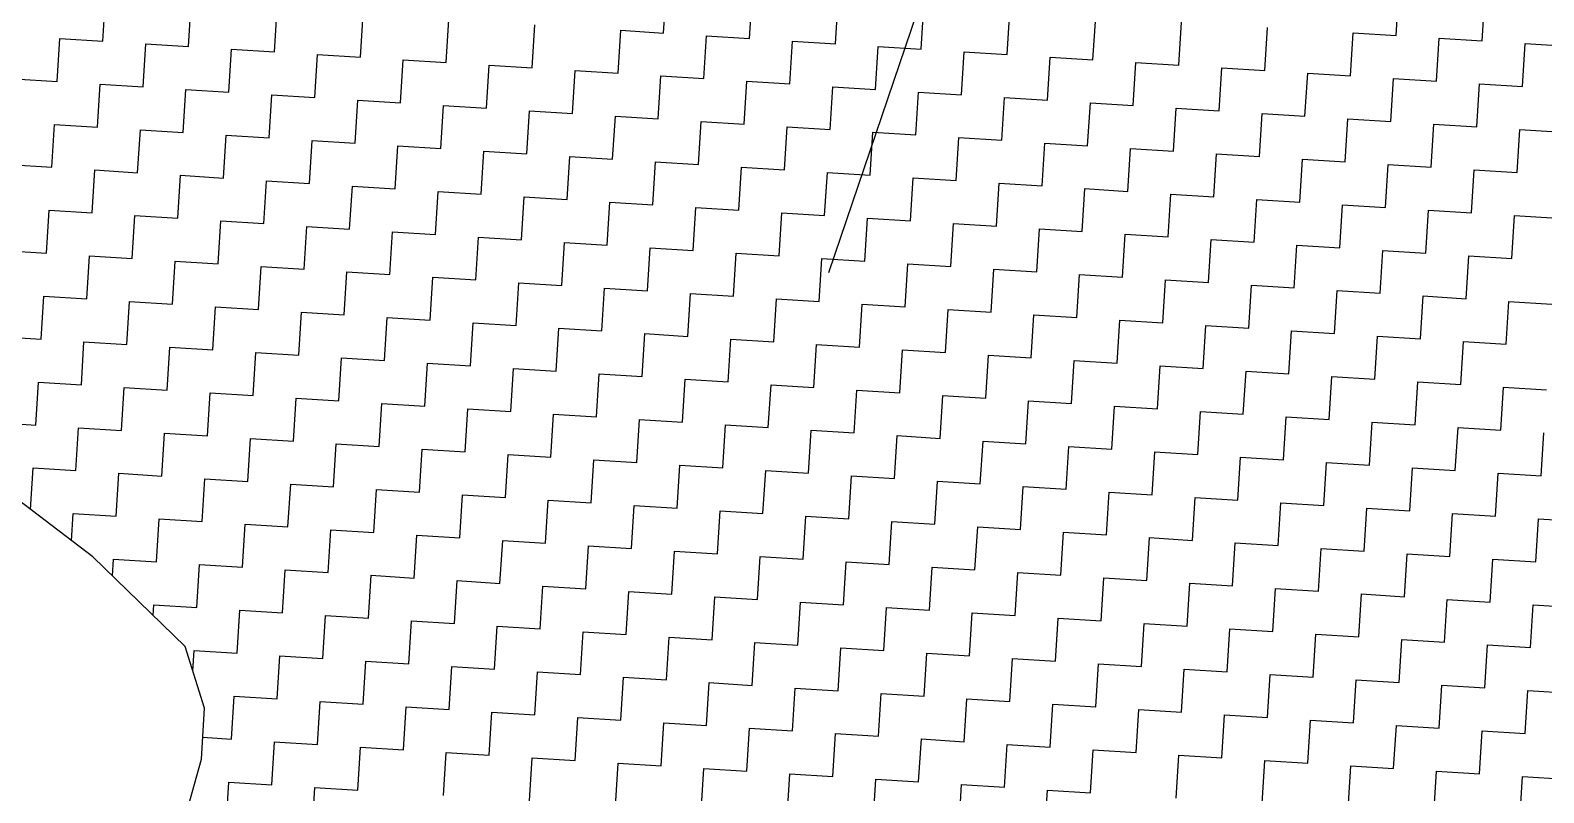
# Model space of a CAD drawing. Header units: metres. Extents: x 278801 to 279668, y 2074665 to 2075564.
# Drawn here: x 279574.91 to 279615.87, y 2075112.54 to 2075133.16 of the extents above; entities that cross this region are included whole.
import ezdxf

# ---------------------------------------------------------------- set-up
doc = ezdxf.new("R2010")
doc.units = ezdxf.units.M
doc.layers.add('POLY_HATCH', color=12, linetype='Continuous')

msp = doc.modelspace()

# ---------------------------------------------------------------- linework, layer by layer
msp.add_lwpolyline([(279610.742, 2075168.47), (279596.516, 2075126.604)])
at = {"layer": 'POLY_HATCH', "linetype": 'Continuous'}
for p, q in [((279576.875, 2075132.87), (279576.947, 2075134.032)), ((279579.199, 2075132.725), (279579.271, 2075133.887)), ((279592.053, 2075133.089), (279592.125, 2075134.251)), ((279594.376, 2075132.944), (279594.449, 2075134.106)), ((279596.7, 2075132.799), (279596.773, 2075133.961)), ((279611.878, 2075133.019), (279611.951, 2075134.181)), ((279614.202, 2075132.874), (279614.275, 2075134.036)), ((279581.522, 2075132.58), (279581.595, 2075133.742)), ((279583.846, 2075132.435), (279583.919, 2075133.597)), ((279599.024, 2075132.654), (279599.097, 2075133.816)), ((279601.348, 2075132.509), (279601.421, 2075133.671)), ((279603.672, 2075132.364), (279603.745, 2075133.526)), ((279586.17, 2075132.29), (279586.243, 2075133.452)), ((279588.494, 2075132.145), (279588.567, 2075133.307)), ((279590.818, 2075132), (279590.891, 2075133.162)), ((279590.891, 2075133.162), (279592.053, 2075133.089)), ((279605.996, 2075132.22), (279606.069, 2075133.381)), ((279608.32, 2075132.075), (279608.392, 2075133.237)), ((279610.644, 2075131.93), (279610.716, 2075133.092)), ((279610.716, 2075133.092), (279611.878, 2075133.019)), ((279575.64, 2075131.78), (279575.713, 2075132.942)), ((279575.713, 2075132.942), (279576.875, 2075132.87)), ((279577.964, 2075131.635), (279578.037, 2075132.797)), ((279578.037, 2075132.797), (279579.199, 2075132.725)), ((279593.142, 2075131.855), (279593.215, 2075133.017)), ((279593.215, 2075133.017), (279594.376, 2075132.944)), ((279595.466, 2075131.71), (279595.538, 2075132.872)), ((279595.538, 2075132.872), (279596.7, 2075132.799)), ((279597.79, 2075131.565), (279597.862, 2075132.727)), ((279597.862, 2075132.727), (279599.024, 2075132.654)), ((279612.968, 2075131.785), (279613.04, 2075132.947)), ((279613.04, 2075132.947), (279614.202, 2075132.874)), ((279615.292, 2075131.64), (279615.364, 2075132.802)), ((279615.364, 2075132.802), (279616.526, 2075132.729)), ((279580.288, 2075131.49), (279580.36, 2075132.652)), ((279580.36, 2075132.652), (279581.522, 2075132.58)), ((279582.612, 2075131.345), (279582.684, 2075132.507)), ((279582.684, 2075132.507), (279583.846, 2075132.435)), ((279584.936, 2075131.2), (279585.008, 2075132.362)), ((279585.008, 2075132.362), (279586.17, 2075132.29)), ((279600.114, 2075131.42), (279600.186, 2075132.582)), ((279600.186, 2075132.582), (279601.348, 2075132.509)), ((279602.438, 2075131.275), (279602.51, 2075132.437)), ((279602.51, 2075132.437), (279603.672, 2075132.364)), ((279604.762, 2075131.13), (279604.834, 2075132.292)), ((279604.834, 2075132.292), (279605.996, 2075132.22)), ((279574.478, 2075131.853), (279575.64, 2075131.78)), ((279587.26, 2075131.055), (279587.332, 2075132.217)), ((279587.332, 2075132.217), (279588.494, 2075132.145)), ((279589.584, 2075130.91), (279589.656, 2075132.072)), ((279589.656, 2075132.072), (279590.818, 2075132)), ((279591.908, 2075130.765), (279591.98, 2075131.927)), ((279591.98, 2075131.927), (279593.142, 2075131.855)), ((279607.086, 2075130.985), (279607.158, 2075132.147)), ((279607.158, 2075132.147), (279608.32, 2075132.075)), ((279609.409, 2075130.84), (279609.482, 2075132.002)), ((279609.482, 2075132.002), (279610.644, 2075131.93)), ((279611.733, 2075130.695), (279611.806, 2075131.857)), ((279611.806, 2075131.857), (279612.968, 2075131.785)), ((279576.73, 2075130.546), (279576.802, 2075131.708)), ((279576.802, 2075131.708), (279577.964, 2075131.635)), ((279579.054, 2075130.401), (279579.126, 2075131.563)), ((279579.126, 2075131.563), (279580.288, 2075131.49)), ((279594.232, 2075130.62), (279594.304, 2075131.782)), ((279594.304, 2075131.782), (279595.466, 2075131.71)), ((279596.555, 2075130.475), (279596.628, 2075131.637)), ((279596.628, 2075131.637), (279597.79, 2075131.565)), ((279598.879, 2075130.331), (279598.952, 2075131.492)), ((279598.952, 2075131.492), (279600.114, 2075131.42)), ((279614.057, 2075130.55), (279614.13, 2075131.712)), ((279614.13, 2075131.712), (279615.292, 2075131.64)), ((279581.377, 2075130.256), (279581.45, 2075131.418)), ((279581.45, 2075131.418), (279582.612, 2075131.345)), ((279583.701, 2075130.111), (279583.774, 2075131.273)), ((279583.774, 2075131.273), (279584.936, 2075131.2)), ((279586.025, 2075129.966), (279586.098, 2075131.128)), ((279586.098, 2075131.128), (279587.26, 2075131.055)), ((279601.203, 2075130.186), (279601.276, 2075131.348)), ((279601.276, 2075131.348), (279602.438, 2075131.275)), ((279603.527, 2075130.041), (279603.6, 2075131.203)), ((279603.6, 2075131.203), (279604.762, 2075131.13)), ((279605.851, 2075129.896), (279605.924, 2075131.058)), ((279605.924, 2075131.058), (279607.086, 2075130.985)), ((279575.495, 2075129.456), (279575.568, 2075130.618)), ((279575.568, 2075130.618), (279576.73, 2075130.546)), ((279588.349, 2075129.821), (279588.422, 2075130.983)), ((279588.422, 2075130.983), (279589.584, 2075130.91)), ((279590.673, 2075129.676), (279590.746, 2075130.838)), ((279590.746, 2075130.838), (279591.908, 2075130.765)), ((279592.997, 2075129.531), (279593.07, 2075130.693)), ((279593.07, 2075130.693), (279594.232, 2075130.62)), ((279608.175, 2075129.751), (279608.248, 2075130.913)), ((279608.248, 2075130.913), (279609.409, 2075130.84)), ((279610.499, 2075129.606), (279610.571, 2075130.768)), ((279610.571, 2075130.768), (279611.733, 2075130.695)), ((279612.823, 2075129.461), (279612.895, 2075130.623)), ((279612.895, 2075130.623), (279614.057, 2075130.55)), ((279577.819, 2075129.311), (279577.892, 2075130.473)), ((279577.892, 2075130.473), (279579.054, 2075130.401)), ((279580.143, 2075129.166), (279580.216, 2075130.328)), ((279580.216, 2075130.328), (279581.377, 2075130.256)), ((279595.321, 2075129.386), (279595.393, 2075130.548)), ((279595.393, 2075130.548), (279596.555, 2075130.475)), ((279597.645, 2075129.241), (279597.717, 2075130.403)), ((279597.717, 2075130.403), (279598.879, 2075130.331)), ((279599.969, 2075129.096), (279600.041, 2075130.258)), ((279600.041, 2075130.258), (279601.203, 2075130.186)), ((279615.147, 2075129.316), (279615.219, 2075130.478)), ((279615.219, 2075130.478), (279616.381, 2075130.405)), ((279582.467, 2075129.021), (279582.539, 2075130.183)), ((279582.539, 2075130.183), (279583.701, 2075130.111)), ((279584.791, 2075128.876), (279584.863, 2075130.038)), ((279584.863, 2075130.038), (279586.025, 2075129.966)), ((279587.115, 2075128.731), (279587.187, 2075129.893)), ((279587.187, 2075129.893), (279588.349, 2075129.821)), ((279602.293, 2075128.951), (279602.365, 2075130.113)), ((279602.365, 2075130.113), (279603.527, 2075130.041)), ((279604.617, 2075128.806), (279604.689, 2075129.968)), ((279604.689, 2075129.968), (279605.851, 2075129.896)), ((279606.941, 2075128.661), (279607.013, 2075129.823)), ((279607.013, 2075129.823), (279608.175, 2075129.751)), ((279574.333, 2075129.529), (279575.495, 2075129.456)), ((279576.585, 2075128.222), (279576.657, 2075129.384)), ((279576.657, 2075129.384), (279577.819, 2075129.311)), ((279589.439, 2075128.586), (279589.511, 2075129.748)), ((279589.511, 2075129.748), (279590.673, 2075129.676)), ((279591.763, 2075128.441), (279591.835, 2075129.603)), ((279591.835, 2075129.603), (279592.997, 2075129.531)), ((279594.087, 2075128.297), (279594.159, 2075129.458)), ((279594.159, 2075129.458), (279595.321, 2075129.386)), ((279609.265, 2075128.516), (279609.337, 2075129.678)), ((279609.337, 2075129.678), (279610.499, 2075129.606)), ((279611.588, 2075128.371), (279611.661, 2075129.533)), ((279611.661, 2075129.533), (279612.823, 2075129.461)), ((279613.912, 2075128.226), (279613.985, 2075129.388)), ((279613.985, 2075129.388), (279615.147, 2075129.316)), ((279578.909, 2075128.077), (279578.981, 2075129.239)), ((279578.981, 2075129.239), (279580.143, 2075129.166)), ((279581.233, 2075127.932), (279581.305, 2075129.094)), ((279581.305, 2075129.094), (279582.467, 2075129.021)), ((279596.41, 2075128.152), (279596.483, 2075129.314)), ((279596.483, 2075129.314), (279597.645, 2075129.241)), ((279598.734, 2075128.007), (279598.807, 2075129.169)), ((279598.807, 2075129.169), (279599.969, 2075129.096)), ((279601.058, 2075127.862), (279601.131, 2075129.024)), ((279601.131, 2075129.024), (279602.293, 2075128.951)), ((279583.556, 2075127.787), (279583.629, 2075128.949)), ((279583.629, 2075128.949), (279584.791, 2075128.876)), ((279585.88, 2075127.642), (279585.953, 2075128.804)), ((279585.953, 2075128.804), (279587.115, 2075128.731)), ((279588.204, 2075127.497), (279588.277, 2075128.659)), ((279588.277, 2075128.659), (279589.439, 2075128.586)), ((279603.382, 2075127.717), (279603.455, 2075128.879)), ((279603.455, 2075128.879), (279604.617, 2075128.806)), ((279605.706, 2075127.572), (279605.779, 2075128.734)), ((279605.779, 2075128.734), (279606.941, 2075128.661)), ((279608.03, 2075127.427), (279608.103, 2075128.589)), ((279608.103, 2075128.589), (279609.265, 2075128.516)), ((279575.35, 2075127.132), (279575.423, 2075128.294)), ((279575.423, 2075128.294), (279576.585, 2075128.222)), ((279590.528, 2075127.352), (279590.601, 2075128.514)), ((279590.601, 2075128.514), (279591.763, 2075128.441)), ((279592.852, 2075127.207), (279592.925, 2075128.369)), ((279592.925, 2075128.369), (279594.087, 2075128.297)), ((279595.176, 2075127.062), (279595.249, 2075128.224)), ((279595.249, 2075128.224), (279596.41, 2075128.152)), ((279610.354, 2075127.282), (279610.426, 2075128.444)), ((279610.426, 2075128.444), (279611.588, 2075128.371)), ((279612.678, 2075127.137), (279612.75, 2075128.299)), ((279612.75, 2075128.299), (279613.912, 2075128.226)), ((279615.002, 2075126.992), (279615.074, 2075128.154)), ((279615.074, 2075128.154), (279616.236, 2075128.081)), ((279577.674, 2075126.987), (279577.747, 2075128.149)), ((279577.747, 2075128.149), (279578.909, 2075128.077)), ((279579.998, 2075126.842), (279580.071, 2075128.004)), ((279580.071, 2075128.004), (279581.233, 2075127.932)), ((279582.322, 2075126.697), (279582.394, 2075127.859)), ((279582.394, 2075127.859), (279583.556, 2075127.787)), ((279597.5, 2075126.917), (279597.572, 2075128.079)), ((279597.572, 2075128.079), (279598.734, 2075128.007)), ((279599.824, 2075126.772), (279599.896, 2075127.934)), ((279599.896, 2075127.934), (279601.058, 2075127.862)), ((279602.148, 2075126.627), (279602.22, 2075127.789)), ((279602.22, 2075127.789), (279603.382, 2075127.717)), ((279584.646, 2075126.552), (279584.718, 2075127.714)), ((279584.718, 2075127.714), (279585.88, 2075127.642)), ((279586.97, 2075126.408), (279587.042, 2075127.569)), ((279587.042, 2075127.569), (279588.204, 2075127.497)), ((279589.294, 2075126.263), (279589.366, 2075127.425)), ((279589.366, 2075127.425), (279590.528, 2075127.352)), ((279604.472, 2075126.482), (279604.544, 2075127.644)), ((279604.544, 2075127.644), (279605.706, 2075127.572)), ((279606.796, 2075126.337), (279606.868, 2075127.499)), ((279606.868, 2075127.499), (279608.03, 2075127.427)), ((279609.12, 2075126.192), (279609.192, 2075127.354)), ((279609.192, 2075127.354), (279610.354, 2075127.282)), ((279574.188, 2075127.205), (279575.35, 2075127.132)), ((279576.44, 2075125.898), (279576.512, 2075127.06)), ((279576.512, 2075127.06), (279577.674, 2075126.987)), ((279591.618, 2075126.118), (279591.69, 2075127.28)), ((279591.69, 2075127.28), (279592.852, 2075127.207)), ((279593.942, 2075125.973), (279594.014, 2075127.135)), ((279594.014, 2075127.135), (279595.176, 2075127.062)), ((279596.266, 2075125.828), (279596.338, 2075126.99)), ((279596.338, 2075126.99), (279597.5, 2075126.917)), ((279611.443, 2075126.047), (279611.516, 2075127.209)), ((279611.516, 2075127.209), (279612.678, 2075127.137)), ((279613.767, 2075125.902), (279613.84, 2075127.064)), ((279613.84, 2075127.064), (279615.002, 2075126.992)), ((279578.764, 2075125.753), (279578.836, 2075126.915)), ((279578.836, 2075126.915), (279579.998, 2075126.842)), ((279581.088, 2075125.608), (279581.16, 2075126.77)), ((279581.16, 2075126.77), (279582.322, 2075126.697)), ((279583.411, 2075125.463), (279583.484, 2075126.625)), ((279583.484, 2075126.625), (279584.646, 2075126.552)), ((279598.589, 2075125.683), (279598.662, 2075126.845)), ((279598.662, 2075126.845), (279599.824, 2075126.772)), ((279600.913, 2075125.538), (279600.986, 2075126.7)), ((279600.986, 2075126.7), (279602.148, 2075126.627)), ((279603.237, 2075125.393), (279603.31, 2075126.555)), ((279603.31, 2075126.555), (279604.472, 2075126.482)), ((279585.735, 2075125.318), (279585.808, 2075126.48)), ((279585.808, 2075126.48), (279586.97, 2075126.408)), ((279588.059, 2075125.173), (279588.132, 2075126.335)), ((279588.132, 2075126.335), (279589.294, 2075126.263)), ((279590.383, 2075125.028), (279590.456, 2075126.19)), ((279590.456, 2075126.19), (279591.618, 2075126.118)), ((279605.561, 2075125.248), (279605.634, 2075126.41)), ((279605.634, 2075126.41), (279606.796, 2075126.337)), ((279607.885, 2075125.103), (279607.958, 2075126.265)), ((279607.958, 2075126.265), (279609.12, 2075126.192)), ((279610.209, 2075124.958), (279610.282, 2075126.12)), ((279610.282, 2075126.12), (279611.443, 2075126.047)), ((279575.205, 2075124.808), (279575.278, 2075125.97)), ((279575.278, 2075125.97), (279576.44, 2075125.898)), ((279577.529, 2075124.663), (279577.602, 2075125.825)), ((279577.602, 2075125.825), (279578.764, 2075125.753)), ((279592.707, 2075124.883), (279592.78, 2075126.045)), ((279592.78, 2075126.045), (279593.942, 2075125.973)), ((279595.031, 2075124.738), (279595.104, 2075125.9)), ((279595.104, 2075125.9), (279596.266, 2075125.828)), ((279597.355, 2075124.593), (279597.427, 2075125.755)), ((279597.427, 2075125.755), (279598.589, 2075125.683)), ((279612.533, 2075124.813), (279612.605, 2075125.975)), ((279612.605, 2075125.975), (279613.767, 2075125.902)), ((279614.857, 2075124.668), (279614.929, 2075125.83)), ((279614.929, 2075125.83), (279616.091, 2075125.757)), ((279579.853, 2075124.518), (279579.926, 2075125.68)), ((279579.926, 2075125.68), (279581.088, 2075125.608)), ((279582.177, 2075124.374), (279582.249, 2075125.535)), ((279582.249, 2075125.535), (279583.411, 2075125.463)), ((279584.501, 2075124.229), (279584.573, 2075125.391)), ((279584.573, 2075125.391), (279585.735, 2075125.318)), ((279599.679, 2075124.448), (279599.751, 2075125.61)), ((279599.751, 2075125.61), (279600.913, 2075125.538)), ((279602.003, 2075124.303), (279602.075, 2075125.465)), ((279602.075, 2075125.465), (279603.237, 2075125.393)), ((279604.327, 2075124.158), (279604.399, 2075125.32)), ((279604.399, 2075125.32), (279605.561, 2075125.248)), ((279574.043, 2075124.881), (279575.205, 2075124.808)), ((279586.825, 2075124.084), (279586.897, 2075125.246)), ((279586.897, 2075125.246), (279588.059, 2075125.173)), ((279589.149, 2075123.939), (279589.221, 2075125.101)), ((279589.221, 2075125.101), (279590.383, 2075125.028)), ((279591.473, 2075123.794), (279591.545, 2075124.956)), ((279591.545, 2075124.956), (279592.707, 2075124.883)), ((279606.651, 2075124.013), (279606.723, 2075125.175)), ((279606.723, 2075125.175), (279607.885, 2075125.103)), ((279608.975, 2075123.868), (279609.047, 2075125.03)), ((279609.047, 2075125.03), (279610.209, 2075124.958)), ((279611.299, 2075123.723), (279611.371, 2075124.885)), ((279611.371, 2075124.885), (279612.533, 2075124.813)), ((279576.295, 2075123.574), (279576.367, 2075124.736)), ((279576.367, 2075124.736), (279577.529, 2075124.663)), ((279578.619, 2075123.429), (279578.691, 2075124.591)), ((279578.691, 2075124.591), (279579.853, 2075124.518)), ((279593.797, 2075123.649), (279593.869, 2075124.811)), ((279593.869, 2075124.811), (279595.031, 2075124.738)), ((279596.121, 2075123.504), (279596.193, 2075124.666)), ((279596.193, 2075124.666), (279597.355, 2075124.593)), ((279598.444, 2075123.359), (279598.517, 2075124.521)), ((279598.517, 2075124.521), (279599.679, 2075124.448)), ((279613.622, 2075123.578), (279613.695, 2075124.74)), ((279613.695, 2075124.74), (279614.857, 2075124.668)), ((279580.943, 2075123.284), (279581.015, 2075124.446)), ((279581.015, 2075124.446), (279582.177, 2075124.374)), ((279583.266, 2075123.139), (279583.339, 2075124.301)), ((279583.339, 2075124.301), (279584.501, 2075124.229)), ((279585.59, 2075122.994), (279585.663, 2075124.156)), ((279585.663, 2075124.156), (279586.825, 2075124.084)), ((279600.768, 2075123.214), (279600.841, 2075124.376)), ((279600.841, 2075124.376), (279602.003, 2075124.303)), ((279603.092, 2075123.069), (279603.165, 2075124.231)), ((279603.165, 2075124.231), (279604.327, 2075124.158)), ((279605.416, 2075122.924), (279605.489, 2075124.086)), ((279605.489, 2075124.086), (279606.651, 2075124.013)), ((279575.06, 2075122.485), (279575.133, 2075123.646)), ((279575.133, 2075123.646), (279576.295, 2075123.574)), ((279587.914, 2075122.849), (279587.987, 2075124.011)), ((279587.987, 2075124.011), (279589.149, 2075123.939)), ((279590.238, 2075122.704), (279590.311, 2075123.866)), ((279590.311, 2075123.866), (279591.473, 2075123.794)), ((279592.562, 2075122.559), (279592.635, 2075123.721)), ((279592.635, 2075123.721), (279593.797, 2075123.649)), ((279607.74, 2075122.779), (279607.813, 2075123.941)), ((279607.813, 2075123.941), (279608.975, 2075123.868)), ((279610.064, 2075122.634), (279610.137, 2075123.796)), ((279610.137, 2075123.796), (279611.299, 2075123.723)), ((279612.388, 2075122.489), (279612.46, 2075123.651)), ((279612.46, 2075123.651), (279613.622, 2075123.578)), ((279577.384, 2075122.34), (279577.457, 2075123.502)), ((279577.457, 2075123.502), (279578.619, 2075123.429)), ((279579.708, 2075122.195), (279579.781, 2075123.357)), ((279579.781, 2075123.357), (279580.943, 2075123.284)), ((279594.886, 2075122.414), (279594.959, 2075123.576)), ((279594.959, 2075123.576), (279596.121, 2075123.504)), ((279597.21, 2075122.269), (279597.282, 2075123.431)), ((279597.282, 2075123.431), (279598.444, 2075123.359)), ((279599.534, 2075122.124), (279599.606, 2075123.286)), ((279599.606, 2075123.286), (279600.768, 2075123.214)), ((279614.712, 2075122.344), (279614.784, 2075123.506)), ((279614.784, 2075123.506), (279615.946, 2075123.433)), ((279582.032, 2075122.05), (279582.105, 2075123.212)), ((279582.105, 2075123.212), (279583.266, 2075123.139)), ((279584.356, 2075121.905), (279584.428, 2075123.067)), ((279584.428, 2075123.067), (279585.59, 2075122.994)), ((279586.68, 2075121.76), (279586.752, 2075122.922)), ((279586.752, 2075122.922), (279587.914, 2075122.849)), ((279601.858, 2075121.979), (279601.93, 2075123.141)), ((279601.93, 2075123.141), (279603.092, 2075123.069)), ((279604.182, 2075121.834), (279604.254, 2075122.996)), ((279604.254, 2075122.996), (279605.416, 2075122.924)), ((279606.506, 2075121.689), (279606.578, 2075122.851)), ((279606.578, 2075122.851), (279607.74, 2075122.779)), ((279573.898, 2075122.557), (279575.06, 2075122.485)), ((279589.004, 2075121.615), (279589.076, 2075122.777)), ((279589.076, 2075122.777), (279590.238, 2075122.704)), ((279591.328, 2075121.47), (279591.4, 2075122.632)), ((279591.4, 2075122.632), (279592.562, 2075122.559)), ((279593.652, 2075121.325), (279593.724, 2075122.487)), ((279593.724, 2075122.487), (279594.886, 2075122.414)), ((279608.83, 2075121.544), (279608.902, 2075122.706)), ((279608.902, 2075122.706), (279610.064, 2075122.634)), ((279611.154, 2075121.399), (279611.226, 2075122.561)), ((279611.226, 2075122.561), (279612.388, 2075122.489)), ((279613.477, 2075121.254), (279613.55, 2075122.416)), ((279613.55, 2075122.416), (279614.712, 2075122.344)), ((279576.15, 2075121.25), (279576.222, 2075122.412)), ((279576.222, 2075122.412), (279577.384, 2075122.34)), ((279578.474, 2075121.105), (279578.546, 2075122.267)), ((279578.546, 2075122.267), (279579.708, 2075122.195)), ((279580.798, 2075120.96), (279580.87, 2075122.122)), ((279580.87, 2075122.122), (279582.032, 2075122.05)), ((279595.976, 2075121.18), (279596.048, 2075122.342)), ((279596.048, 2075122.342), (279597.21, 2075122.269)), ((279598.299, 2075121.035), (279598.372, 2075122.197)), ((279598.372, 2075122.197), (279599.534, 2075122.124)), ((279600.623, 2075120.89), (279600.696, 2075122.052)), ((279600.696, 2075122.052), (279601.858, 2075121.979)), ((279615.801, 2075121.11), (279615.874, 2075122.271)), ((279583.122, 2075120.815), (279583.194, 2075121.977)), ((279583.194, 2075121.977), (279584.356, 2075121.905)), ((279585.445, 2075120.67), (279585.518, 2075121.832)), ((279585.518, 2075121.832), (279586.68, 2075121.76)), ((279587.769, 2075120.525), (279587.842, 2075121.687)), ((279587.842, 2075121.687), (279589.004, 2075121.615)), ((279602.947, 2075120.745), (279603.02, 2075121.907)), ((279603.02, 2075121.907), (279604.182, 2075121.834)), ((279605.271, 2075120.6), (279605.344, 2075121.762)), ((279605.344, 2075121.762), (279606.506, 2075121.689)), ((279607.595, 2075120.455), (279607.668, 2075121.617)), ((279607.668, 2075121.617), (279608.83, 2075121.544)), ((279574.918, 2075120.201), (279574.988, 2075121.323)), ((279574.988, 2075121.323), (279576.15, 2075121.25)), ((279590.093, 2075120.38), (279590.166, 2075121.542)), ((279590.166, 2075121.542), (279591.328, 2075121.47)), ((279592.417, 2075120.235), (279592.49, 2075121.397)), ((279592.49, 2075121.397), (279593.652, 2075121.325)), ((279594.741, 2075120.09), (279594.814, 2075121.252)), ((279594.814, 2075121.252), (279595.976, 2075121.18)), ((279609.919, 2075120.31), (279609.992, 2075121.472)), ((279609.992, 2075121.472), (279611.154, 2075121.399)), ((279612.243, 2075120.165), (279612.316, 2075121.327)), ((279612.316, 2075121.327), (279613.477, 2075121.254)), ((279577.239, 2075120.016), (279577.312, 2075121.178)), ((279577.312, 2075121.178), (279578.474, 2075121.105)), ((279579.563, 2075119.871), (279579.636, 2075121.033)), ((279579.636, 2075121.033), (279580.798, 2075120.96)), ((279581.887, 2075119.726), (279581.96, 2075120.888)), ((279581.96, 2075120.888), (279583.122, 2075120.815)), ((279597.065, 2075119.945), (279597.138, 2075121.107)), ((279597.138, 2075121.107), (279598.299, 2075121.035)), ((279599.389, 2075119.8), (279599.461, 2075120.962)), ((279599.461, 2075120.962), (279600.623, 2075120.89)), ((279601.713, 2075119.655), (279601.785, 2075120.817)), ((279601.785, 2075120.817), (279602.947, 2075120.745)), ((279614.567, 2075120.02), (279614.639, 2075121.182)), ((279614.639, 2075121.182), (279615.801, 2075121.11)), ((279584.211, 2075119.581), (279584.283, 2075120.743)), ((279584.283, 2075120.743), (279585.445, 2075120.67)), ((279586.535, 2075119.436), (279586.607, 2075120.598)), ((279586.607, 2075120.598), (279587.769, 2075120.525)), ((279588.859, 2075119.291), (279588.931, 2075120.453)), ((279588.931, 2075120.453), (279590.093, 2075120.38)), ((279604.037, 2075119.51), (279604.109, 2075120.672)), ((279604.109, 2075120.672), (279605.271, 2075120.6)), ((279606.361, 2075119.365), (279606.433, 2075120.527)), ((279606.433, 2075120.527), (279607.595, 2075120.455)), ((279608.685, 2075119.221), (279608.757, 2075120.382)), ((279608.757, 2075120.382), (279609.919, 2075120.31)), ((279576.031, 2075119.354), (279576.077, 2075120.088)), ((279576.077, 2075120.088), (279577.239, 2075120.016)), ((279591.183, 2075119.146), (279591.255, 2075120.308)), ((279591.255, 2075120.308), (279592.417, 2075120.235)), ((279593.507, 2075119.001), (279593.579, 2075120.163)), ((279593.579, 2075120.163), (279594.741, 2075120.09)), ((279595.831, 2075118.856), (279595.903, 2075120.018)), ((279595.903, 2075120.018), (279597.065, 2075119.945)), ((279611.009, 2075119.076), (279611.081, 2075120.238)), ((279611.081, 2075120.238), (279612.243, 2075120.165)), ((279613.332, 2075118.931), (279613.405, 2075120.093)), ((279613.405, 2075120.093), (279614.567, 2075120.02)), ((279578.329, 2075118.781), (279578.401, 2075119.943)), ((279578.401, 2075119.943), (279579.563, 2075119.871)), ((279580.653, 2075118.636), (279580.725, 2075119.798)), ((279580.725, 2075119.798), (279581.887, 2075119.726)), ((279582.977, 2075118.491), (279583.049, 2075119.653)), ((279583.049, 2075119.653), (279584.211, 2075119.581)), ((279598.155, 2075118.711), (279598.227, 2075119.873)), ((279598.227, 2075119.873), (279599.389, 2075119.8)), ((279600.478, 2075118.566), (279600.551, 2075119.728)), ((279600.551, 2075119.728), (279601.713, 2075119.655)), ((279602.802, 2075118.421), (279602.875, 2075119.583)), ((279602.875, 2075119.583), (279604.037, 2075119.51)), ((279615.656, 2075118.786), (279615.729, 2075119.948)), ((279615.729, 2075119.948), (279616.891, 2075119.875)), ((279585.3, 2075118.346), (279585.373, 2075119.508)), ((279585.373, 2075119.508), (279586.535, 2075119.436)), ((279587.624, 2075118.201), (279587.697, 2075119.363)), ((279587.697, 2075119.363), (279588.859, 2075119.291)), ((279589.948, 2075118.056), (279590.021, 2075119.218)), ((279590.021, 2075119.218), (279591.183, 2075119.146)), ((279605.126, 2075118.276), (279605.199, 2075119.438)), ((279605.199, 2075119.438), (279606.361, 2075119.365)), ((279607.45, 2075118.131), (279607.523, 2075119.293)), ((279607.523, 2075119.293), (279608.685, 2075119.221)), ((279609.774, 2075117.986), (279609.847, 2075119.148)), ((279609.847, 2075119.148), (279611.009, 2075119.076)), ((279577.138, 2075118.401), (279577.167, 2075118.854)), ((279577.167, 2075118.854), (279578.329, 2075118.781)), ((279592.272, 2075117.911), (279592.345, 2075119.073)), ((279592.345, 2075119.073), (279593.507, 2075119.001)), ((279594.596, 2075117.766), (279594.669, 2075118.928)), ((279594.669, 2075118.928), (279595.831, 2075118.856)), ((279596.92, 2075117.621), (279596.993, 2075118.783)), ((279596.993, 2075118.783), (279598.155, 2075118.711)), ((279612.098, 2075117.841), (279612.171, 2075119.003)), ((279612.171, 2075119.003), (279613.332, 2075118.931)), ((279614.422, 2075117.696), (279614.494, 2075118.858)), ((279614.494, 2075118.858), (279615.656, 2075118.786)), ((279579.418, 2075117.547), (279579.491, 2075118.709)), ((279579.491, 2075118.709), (279580.653, 2075118.636)), ((279581.742, 2075117.402), (279581.815, 2075118.564)), ((279581.815, 2075118.564), (279582.977, 2075118.491)), ((279584.066, 2075117.257), (279584.139, 2075118.419)), ((279584.139, 2075118.419), (279585.3, 2075118.346)), ((279599.244, 2075117.476), (279599.316, 2075118.638)), ((279599.316, 2075118.638), (279600.478, 2075118.566)), ((279601.568, 2075117.331), (279601.64, 2075118.493)), ((279601.64, 2075118.493), (279602.802, 2075118.421)), ((279603.892, 2075117.187), (279603.964, 2075118.348)), ((279603.964, 2075118.348), (279605.126, 2075118.276)), ((279586.39, 2075117.112), (279586.462, 2075118.274)), ((279586.462, 2075118.274), (279587.624, 2075118.201)), ((279588.714, 2075116.967), (279588.786, 2075118.129)), ((279588.786, 2075118.129), (279589.948, 2075118.056)), ((279591.038, 2075116.822), (279591.11, 2075117.984)), ((279591.11, 2075117.984), (279592.272, 2075117.911)), ((279606.216, 2075117.042), (279606.288, 2075118.204)), ((279606.288, 2075118.204), (279607.45, 2075118.131)), ((279608.54, 2075116.897), (279608.612, 2075118.059)), ((279608.612, 2075118.059), (279609.774, 2075117.986)), ((279610.864, 2075116.752), (279610.936, 2075117.914)), ((279610.936, 2075117.914), (279612.098, 2075117.841)), ((279578.238, 2075117.333), (279578.256, 2075117.619)), ((279578.256, 2075117.619), (279579.418, 2075117.547)), ((279593.362, 2075116.677), (279593.434, 2075117.839)), ((279593.434, 2075117.839), (279594.596, 2075117.766)), ((279595.686, 2075116.532), (279595.758, 2075117.694)), ((279595.758, 2075117.694), (279596.92, 2075117.621)), ((279598.01, 2075116.387), (279598.082, 2075117.549)), ((279598.082, 2075117.549), (279599.244, 2075117.476)), ((279613.188, 2075116.607), (279613.26, 2075117.769)), ((279613.26, 2075117.769), (279614.422, 2075117.696)), ((279615.511, 2075116.462), (279615.584, 2075117.624)), ((279615.584, 2075117.624), (279616.746, 2075117.551)), ((279580.508, 2075116.312), (279580.58, 2075117.474)), ((279580.58, 2075117.474), (279581.742, 2075117.402)), ((279582.832, 2075116.167), (279582.904, 2075117.329)), ((279582.904, 2075117.329), (279584.066, 2075117.257)), ((279585.156, 2075116.022), (279585.228, 2075117.184)), ((279585.228, 2075117.184), (279586.39, 2075117.112)), ((279600.333, 2075116.242), (279600.406, 2075117.404)), ((279600.406, 2075117.404), (279601.568, 2075117.331)), ((279602.657, 2075116.097), (279602.73, 2075117.259)), ((279602.73, 2075117.259), (279603.892, 2075117.187)), ((279604.981, 2075115.952), (279605.054, 2075117.114)), ((279605.054, 2075117.114), (279606.216, 2075117.042)), ((279587.479, 2075115.877), (279587.552, 2075117.039)), ((279587.552, 2075117.039), (279588.714, 2075116.967)), ((279589.803, 2075115.732), (279589.876, 2075116.894)), ((279589.876, 2075116.894), (279591.038, 2075116.822)), ((279592.127, 2075115.587), (279592.2, 2075116.749)), ((279592.2, 2075116.749), (279593.362, 2075116.677)), ((279607.305, 2075115.807), (279607.378, 2075116.969)), ((279607.378, 2075116.969), (279608.54, 2075116.897)), ((279609.629, 2075115.662), (279609.702, 2075116.824)), ((279609.702, 2075116.824), (279610.864, 2075116.752)), ((279579.311, 2075115.833), (279579.346, 2075116.385)), ((279579.346, 2075116.385), (279580.508, 2075116.312)), ((279594.451, 2075115.442), (279594.524, 2075116.604)), ((279594.524, 2075116.604), (279595.686, 2075116.532)), ((279596.775, 2075115.298), (279596.848, 2075116.459)), ((279596.848, 2075116.459), (279598.01, 2075116.387)), ((279599.099, 2075115.153), (279599.172, 2075116.314)), ((279599.172, 2075116.314), (279600.333, 2075116.242)), ((279611.953, 2075115.517), (279612.026, 2075116.679)), ((279612.026, 2075116.679), (279613.188, 2075116.607)), ((279614.277, 2075115.372), (279614.349, 2075116.534)), ((279614.349, 2075116.534), (279615.511, 2075116.462)), ((279581.597, 2075115.078), (279581.67, 2075116.24)), ((279581.67, 2075116.24), (279582.832, 2075116.167)), ((279583.921, 2075114.933), (279583.994, 2075116.095)), ((279583.994, 2075116.095), (279585.156, 2075116.022)), ((279586.245, 2075114.788), (279586.317, 2075115.95)), ((279586.317, 2075115.95), (279587.479, 2075115.877)), ((279601.423, 2075115.008), (279601.495, 2075116.17)), ((279601.495, 2075116.17), (279602.657, 2075116.097)), ((279603.747, 2075114.863), (279603.819, 2075116.025)), ((279603.819, 2075116.025), (279604.981, 2075115.952)), ((279606.071, 2075114.718), (279606.143, 2075115.88)), ((279606.143, 2075115.88), (279607.305, 2075115.807)), ((279588.569, 2075114.643), (279588.641, 2075115.805)), ((279588.641, 2075115.805), (279589.803, 2075115.732)), ((279590.893, 2075114.498), (279590.965, 2075115.66)), ((279590.965, 2075115.66), (279592.127, 2075115.587)), ((279593.217, 2075114.353), (279593.289, 2075115.515)), ((279593.289, 2075115.515), (279594.451, 2075115.442)), ((279608.395, 2075114.573), (279608.467, 2075115.735)), ((279608.467, 2075115.735), (279609.629, 2075115.662)), ((279610.719, 2075114.428), (279610.791, 2075115.59)), ((279610.791, 2075115.59), (279611.953, 2075115.517)), ((279580.363, 2075113.988), (279580.435, 2075115.15)), ((279580.435, 2075115.15), (279581.597, 2075115.078)), ((279595.541, 2075114.208), (279595.613, 2075115.37)), ((279595.613, 2075115.37), (279596.775, 2075115.298)), ((279597.865, 2075114.063), (279597.937, 2075115.225)), ((279597.937, 2075115.225), (279599.099, 2075115.153)), ((279600.189, 2075113.918), (279600.261, 2075115.08)), ((279600.261, 2075115.08), (279601.423, 2075115.008)), ((279613.043, 2075114.283), (279613.115, 2075115.445)), ((279613.115, 2075115.445), (279614.277, 2075115.372)), ((279615.366, 2075114.138), (279615.439, 2075115.3)), ((279615.439, 2075115.3), (279616.601, 2075115.227)), ((279582.687, 2075113.843), (279582.759, 2075115.005)), ((279582.759, 2075115.005), (279583.921, 2075114.933)), ((279585.011, 2075113.698), (279585.083, 2075114.86)), ((279585.083, 2075114.86), (279586.245, 2075114.788)), ((279587.334, 2075113.553), (279587.407, 2075114.715)), ((279587.407, 2075114.715), (279588.569, 2075114.643)), ((279602.512, 2075113.773), (279602.585, 2075114.935)), ((279602.585, 2075114.935), (279603.747, 2075114.863)), ((279604.836, 2075113.628), (279604.909, 2075114.79)), ((279604.909, 2075114.79), (279606.071, 2075114.718)), ((279607.16, 2075113.483), (279607.233, 2075114.645)), ((279607.233, 2075114.645), (279608.395, 2075114.573)), ((279589.658, 2075113.408), (279589.731, 2075114.57)), ((279589.731, 2075114.57), (279590.893, 2075114.498)), ((279591.982, 2075113.264), (279592.055, 2075114.425)), ((279592.055, 2075114.425), (279593.217, 2075114.353)), ((279594.306, 2075113.119), (279594.379, 2075114.281)), ((279594.379, 2075114.281), (279595.541, 2075114.208)), ((279609.484, 2075113.338), (279609.557, 2075114.5)), ((279609.557, 2075114.5), (279610.719, 2075114.428)), ((279611.808, 2075113.193), (279611.881, 2075114.355)), ((279611.881, 2075114.355), (279613.043, 2075114.283)), ((279579.581, 2075114.037), (279580.363, 2075113.988)), ((279581.452, 2075112.754), (279581.525, 2075113.916)), ((279581.525, 2075113.916), (279582.687, 2075113.843)), ((279596.63, 2075112.974), (279596.703, 2075114.136)), ((279596.703, 2075114.136), (279597.865, 2075114.063)), ((279598.954, 2075112.829), (279599.027, 2075113.991)), ((279599.027, 2075113.991), (279600.189, 2075113.918)), ((279601.278, 2075112.684), (279601.35, 2075113.846)), ((279601.35, 2075113.846), (279602.512, 2075113.773)), ((279614.132, 2075113.048), (279614.205, 2075114.21)), ((279614.205, 2075114.21), (279615.366, 2075114.138)), ((279583.776, 2075112.609), (279583.849, 2075113.771)), ((279583.849, 2075113.771), (279585.011, 2075113.698)), ((279586.1, 2075112.464), (279586.172, 2075113.626)), ((279586.172, 2075113.626), (279587.334, 2075113.553)), ((279588.424, 2075112.319), (279588.496, 2075113.481)), ((279588.496, 2075113.481), (279589.658, 2075113.408)), ((279603.602, 2075112.539), (279603.674, 2075113.701)), ((279603.674, 2075113.701), (279604.836, 2075113.628)), ((279605.926, 2075112.394), (279605.998, 2075113.556)), ((279605.998, 2075113.556), (279607.16, 2075113.483)), ((279608.25, 2075112.249), (279608.322, 2075113.411)), ((279608.322, 2075113.411), (279609.484, 2075113.338)), ((279590.748, 2075112.174), (279590.82, 2075113.336)), ((279590.82, 2075113.336), (279591.982, 2075113.264)), ((279593.072, 2075112.029), (279593.144, 2075113.191)), ((279593.144, 2075113.191), (279594.306, 2075113.119)), ((279595.396, 2075111.884), (279595.468, 2075113.046)), ((279595.468, 2075113.046), (279596.63, 2075112.974)), ((279610.574, 2075112.104), (279610.646, 2075113.266)), ((279610.646, 2075113.266), (279611.808, 2075113.193)), ((279612.898, 2075111.959), (279612.97, 2075113.121)), ((279612.97, 2075113.121), (279614.132, 2075113.048)), ((279580.218, 2075111.664), (279580.29, 2075112.826)), ((279580.29, 2075112.826), (279581.452, 2075112.754)), ((279582.542, 2075111.519), (279582.614, 2075112.681)), ((279582.614, 2075112.681), (279583.776, 2075112.609)), ((279597.72, 2075111.739), (279597.792, 2075112.901)), ((279597.792, 2075112.901), (279598.954, 2075112.829)), ((279600.044, 2075111.594), (279600.116, 2075112.756)), ((279600.116, 2075112.756), (279601.278, 2075112.684)), ((279602.367, 2075111.449), (279602.44, 2075112.611)), ((279602.44, 2075112.611), (279603.602, 2075112.539)), ((279615.222, 2075111.814), (279615.294, 2075112.976)), ((279615.294, 2075112.976), (279616.456, 2075112.903))]:
    msp.add_line(p, q, dxfattribs=at)
at = {"layer": 'POLY_HATCH'}
for p, q in [((279576.608, 2075118.915), (279566.14, 2075126.875)), ((279579.104, 2075116.492), (279576.608, 2075118.915)), ((279579.63, 2075114.822), (279579.104, 2075116.492)), ((279579.544, 2075113.441), (279579.63, 2075114.822)), ((279579.057, 2075111.708), (279579.544, 2075113.441))]:
    msp.add_line(p, q, dxfattribs=at)

doc.saveas('drawing.dxf')
